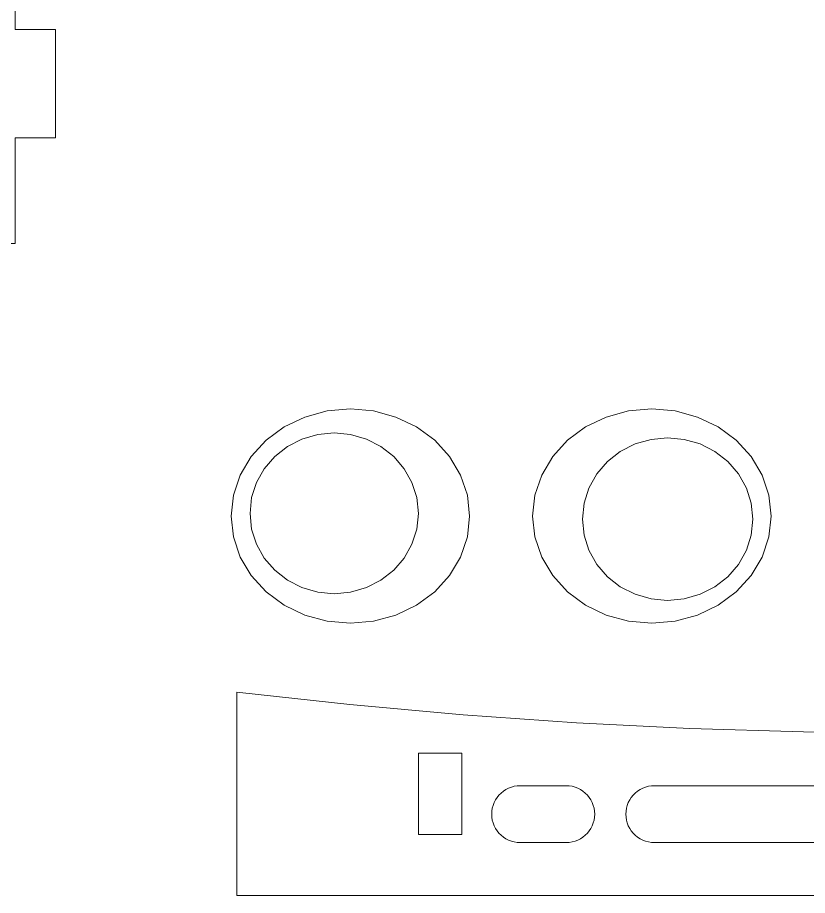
# Model space of a CAD drawing. Header units: millimetres. Extents: x -516 to 519, y -297 to 340.
# Drawn here: x -144 to -85.7, y -98.6 to -33.7 of the extents above; entities that cross this region are included whole.
import ezdxf

# ---------------------------------------------------------------- set-up
doc = ezdxf.new("R2010")
doc.units = ezdxf.units.MM
doc.header["$MEASUREMENT"] = 0
doc.layers.add('layer 1', color=7, linetype='Continuous')

msp = doc.modelspace()

# ---------------------------------------------------------------- linework, layer by layer
at = {"layer": 'layer 1', "color": 250, "lineweight": 18}
for points, knots in [([(-144.1938, 66.0335), (-144.1938, 66.0335), (-144.1938, 45.948), (-144.1938, 45.948), (-144.1938, 45.948), (-141.2196, 45.948), (-141.2196, 45.948), (-141.2196, 45.948), (-141.2196, 37.9439), (-141.2196, 37.9439), (-141.2196, 37.9439), (-144.1938, 37.9439), (-144.1938, 37.9439), (-144.1938, 37.9439), (-144.1938, -34.6253), (-144.1938, -34.6253), (-144.1938, -34.6253), (-141.2196, -34.6253), (-141.2196, -34.6253), (-141.2196, -34.6253), (-141.2196, -42.6295), (-141.2196, -42.6295), (-141.2196, -42.6295), (-144.1938, -42.6295), (-144.1938, -42.6295), (-144.1938, -42.6295), (-144.1938, -50.4249), (-144.1938, -50.4249), (-144.1938, -50.4249), (-152.1981, -50.4249), (-152.1981, -50.4249), (-152.1981, -50.4249), (-152.1981, -53.4264), (-152.1981, -53.4264), (-152.1981, -53.4264), (-160.2017, -53.4264), (-160.2017, -53.4264), (-160.2017, -53.4264), (-160.2017, -50.4249), (-160.2017, -50.4249), (-160.2017, -50.4249), (-230.8196, -50.4249), (-230.8196, -50.4249), (-230.8196, -50.4249), (-230.8196, -53.4264), (-230.8196, -53.4264), (-230.8196, -53.4264), (-238.8232, -53.4264), (-238.8232, -53.4264), (-238.8232, -53.4264), (-238.8232, -50.4249), (-238.8232, -50.4249), (-238.8232, -50.4249), (-246.8273, -50.4249), (-246.8273, -50.4249), (-246.8273, -50.4249), (-246.8273, -42.6295), (-246.8273, -42.6295), (-246.8273, -42.6295), (-249.8015, -42.6295), (-249.8015, -42.6295), (-249.8015, -42.6295), (-249.8015, -34.6253), (-249.8015, -34.6253), (-249.8015, -34.6253), (-246.8273, -34.6253), (-246.8273, -34.6253), (-246.8273, -34.6253), (-246.8273, 37.9439), (-246.8273, 37.9439), (-246.8273, 37.9439), (-249.8015, 37.9439), (-249.8015, 37.9439), (-249.8015, 37.9439), (-249.8015, 45.948), (-249.8015, 45.948), (-249.8015, 45.948), (-246.8273, 45.948), (-246.8273, 45.948), (-246.8273, 45.948), (-246.8273, 66.0335), (-246.8273, 66.0335), (-246.8273, 66.0335), (-199.5124, 66.0335), (-199.5124, 66.0335), (-199.5124, 66.0335), (-199.5124, 69.0077), (-199.5124, 69.0077), (-199.5124, 69.0077), (-191.5087, 69.0077), (-191.5087, 69.0077), (-191.5087, 69.0077), (-191.5087, 66.0335), (-191.5087, 66.0335), (-191.5087, 66.0335), (-144.1938, 66.0335), (-144.1938, 66.0335)], [0, 0, 0, 0, 0.03125, 0.03125, 0.03125, 0.0625, 0.0625, 0.0625, 0.09375, 0.09375, 0.09375, 0.125, 0.125, 0.125, 0.15625, 0.15625, 0.15625, 0.1875, 0.1875, 0.1875, 0.21875, 0.21875, 0.21875, 0.25, 0.25, 0.25, 0.28125, 0.28125, 0.28125, 0.3125, 0.3125, 0.3125, 0.34375, 0.34375, 0.34375, 0.375, 0.375, 0.375, 0.40625, 0.40625, 0.40625, 0.4375, 0.4375, 0.4375, 0.46875, 0.46875, 0.46875, 0.5, 0.5, 0.5, 0.53125, 0.53125, 0.53125, 0.5625, 0.5625, 0.5625, 0.59375, 0.59375, 0.59375, 0.625, 0.625, 0.625, 0.65625, 0.65625, 0.65625, 0.6875, 0.6875, 0.6875, 0.71875, 0.71875, 0.71875, 0.75, 0.75, 0.75, 0.78125, 0.78125, 0.78125, 0.8125, 0.8125, 0.8125, 0.84375, 0.84375, 0.84375, 0.875, 0.875, 0.875, 0.90625, 0.90625, 0.90625, 0.9375, 0.9375, 0.9375, 0.96875, 0.96875, 0.96875, 1, 1, 1, 1]), ([(-110.6605, -70.5582), (-110.6605, -70.5582), (-110.8294, -72.1023), (-110.8294, -72.1023), (-110.8294, -72.1023), (-111.3308, -73.5867), (-111.3308, -73.5867), (-111.3308, -73.5867), (-112.1443, -74.9552), (-112.1443, -74.9552), (-112.1443, -74.9552), (-113.2389, -76.1545), (-113.2389, -76.1545), (-113.2389, -76.1545), (-114.5734, -77.1387), (-114.5734, -77.1387), (-114.5734, -77.1387), (-116.0956, -77.8697), (-116.0956, -77.8697), (-116.0956, -77.8697), (-117.7473, -78.3202), (-117.7473, -78.3202), (-117.7473, -78.3202), (-119.4646, -78.4723), (-119.4646, -78.4723), (-119.4646, -78.4723), (-121.1824, -78.3202), (-121.1824, -78.3202), (-121.1824, -78.3202), (-122.834, -77.8697), (-122.834, -77.8697), (-122.834, -77.8697), (-124.3562, -77.1387), (-124.3562, -77.1387), (-124.3562, -77.1387), (-125.6903, -76.1545), (-125.6903, -76.1545), (-125.6903, -76.1545), (-126.7854, -74.9552), (-126.7854, -74.9552), (-126.7854, -74.9552), (-127.5989, -73.5867), (-127.5989, -73.5867), (-127.5989, -73.5867), (-128.0996, -72.1023), (-128.0996, -72.1023), (-128.0996, -72.1023), (-128.2692, -70.5582), (-128.2692, -70.5582), (-128.2692, -70.5582), (-128.0996, -69.0143), (-128.0996, -69.0143), (-128.0996, -69.0143), (-127.5989, -67.5293), (-127.5989, -67.5293), (-127.5989, -67.5293), (-126.7854, -66.1614), (-126.7854, -66.1614), (-126.7854, -66.1614), (-125.6903, -64.9619), (-125.6903, -64.9619), (-125.6903, -64.9619), (-124.3562, -63.9778), (-124.3562, -63.9778), (-124.3562, -63.9778), (-122.834, -63.2463), (-122.834, -63.2463), (-122.834, -63.2463), (-121.1824, -62.7957), (-121.1824, -62.7957), (-121.1824, -62.7957), (-119.4646, -62.6437), (-119.4646, -62.6437), (-119.4646, -62.6437), (-117.7473, -62.7957), (-117.7473, -62.7957), (-117.7473, -62.7957), (-116.0956, -63.2463), (-116.0956, -63.2463), (-116.0956, -63.2463), (-114.5734, -63.9778), (-114.5734, -63.9778), (-114.5734, -63.9778), (-113.2389, -64.9619), (-113.2389, -64.9619), (-113.2389, -64.9619), (-112.1443, -66.1614), (-112.1443, -66.1614), (-112.1443, -66.1614), (-111.3308, -67.5293), (-111.3308, -67.5293), (-111.3308, -67.5293), (-110.8294, -69.0143), (-110.8294, -69.0143), (-110.8294, -69.0143), (-110.6605, -70.5582), (-110.6605, -70.5582)], [0, 0, 0, 0, 0.03125, 0.03125, 0.03125, 0.0625, 0.0625, 0.0625, 0.09375, 0.09375, 0.09375, 0.125, 0.125, 0.125, 0.15625, 0.15625, 0.15625, 0.1875, 0.1875, 0.1875, 0.21875, 0.21875, 0.21875, 0.25, 0.25, 0.25, 0.28125, 0.28125, 0.28125, 0.3125, 0.3125, 0.3125, 0.34375, 0.34375, 0.34375, 0.375, 0.375, 0.375, 0.40625, 0.40625, 0.40625, 0.4375, 0.4375, 0.4375, 0.46875, 0.46875, 0.46875, 0.5, 0.5, 0.5, 0.53125, 0.53125, 0.53125, 0.5625, 0.5625, 0.5625, 0.59375, 0.59375, 0.59375, 0.625, 0.625, 0.625, 0.65625, 0.65625, 0.65625, 0.6875, 0.6875, 0.6875, 0.71875, 0.71875, 0.71875, 0.75, 0.75, 0.75, 0.78125, 0.78125, 0.78125, 0.8125, 0.8125, 0.8125, 0.84375, 0.84375, 0.84375, 0.875, 0.875, 0.875, 0.90625, 0.90625, 0.90625, 0.9375, 0.9375, 0.9375, 0.96875, 0.96875, 0.96875, 1, 1, 1, 1]), ([(-88.5728, -72.1023), (-88.5728, -72.1023), (-88.4033, -70.5582), (-88.4033, -70.5582), (-88.4033, -70.5582), (-88.5728, -69.0143), (-88.5728, -69.0143), (-88.5728, -69.0143), (-89.0736, -67.5293), (-89.0736, -67.5293), (-89.0736, -67.5293), (-89.887, -66.1614), (-89.887, -66.1614), (-89.887, -66.1614), (-90.9821, -64.9619), (-90.9821, -64.9619), (-90.9821, -64.9619), (-92.3162, -63.9778), (-92.3162, -63.9778), (-92.3162, -63.9778), (-93.8384, -63.2463), (-93.8384, -63.2463), (-93.8384, -63.2463), (-95.49, -62.7957), (-95.49, -62.7957), (-95.49, -62.7957), (-97.2078, -62.6437), (-97.2078, -62.6437), (-97.2078, -62.6437), (-98.9252, -62.7957), (-98.9252, -62.7957), (-98.9252, -62.7957), (-100.5768, -63.2463), (-100.5768, -63.2463), (-100.5768, -63.2463), (-102.099, -63.9778), (-102.099, -63.9778), (-102.099, -63.9778), (-103.4335, -64.9619), (-103.4335, -64.9619), (-103.4335, -64.9619), (-104.5282, -66.1614), (-104.5282, -66.1614), (-104.5282, -66.1614), (-105.3416, -67.5293), (-105.3416, -67.5293), (-105.3416, -67.5293), (-105.843, -69.0143), (-105.843, -69.0143), (-105.843, -69.0143), (-106.0119, -70.5582), (-106.0119, -70.5582), (-106.0119, -70.5582), (-105.843, -72.1023), (-105.843, -72.1023), (-105.843, -72.1023), (-105.3416, -73.5867), (-105.3416, -73.5867), (-105.3416, -73.5867), (-104.5282, -74.9552), (-104.5282, -74.9552), (-104.5282, -74.9552), (-103.4335, -76.1545), (-103.4335, -76.1545), (-103.4335, -76.1545), (-102.099, -77.1387), (-102.099, -77.1387), (-102.099, -77.1387), (-100.5768, -77.8697), (-100.5768, -77.8697), (-100.5768, -77.8697), (-98.9252, -78.3202), (-98.9252, -78.3202), (-98.9252, -78.3202), (-97.2078, -78.4723), (-97.2078, -78.4723), (-97.2078, -78.4723), (-95.49, -78.3202), (-95.49, -78.3202), (-95.49, -78.3202), (-93.8384, -77.8697), (-93.8384, -77.8697), (-93.8384, -77.8697), (-92.3162, -77.1387), (-92.3162, -77.1387), (-92.3162, -77.1387), (-90.9821, -76.1545), (-90.9821, -76.1545), (-90.9821, -76.1545), (-89.887, -74.9552), (-89.887, -74.9552), (-89.887, -74.9552), (-89.0736, -73.5867), (-89.0736, -73.5867), (-89.0736, -73.5867), (-88.5728, -72.1023), (-88.5728, -72.1023)], [0, 0, 0, 0, 0.03125, 0.03125, 0.03125, 0.0625, 0.0625, 0.0625, 0.09375, 0.09375, 0.09375, 0.125, 0.125, 0.125, 0.15625, 0.15625, 0.15625, 0.1875, 0.1875, 0.1875, 0.21875, 0.21875, 0.21875, 0.25, 0.25, 0.25, 0.28125, 0.28125, 0.28125, 0.3125, 0.3125, 0.3125, 0.34375, 0.34375, 0.34375, 0.375, 0.375, 0.375, 0.40625, 0.40625, 0.40625, 0.4375, 0.4375, 0.4375, 0.46875, 0.46875, 0.46875, 0.5, 0.5, 0.5, 0.53125, 0.53125, 0.53125, 0.5625, 0.5625, 0.5625, 0.59375, 0.59375, 0.59375, 0.625, 0.625, 0.625, 0.65625, 0.65625, 0.65625, 0.6875, 0.6875, 0.6875, 0.71875, 0.71875, 0.71875, 0.75, 0.75, 0.75, 0.78125, 0.78125, 0.78125, 0.8125, 0.8125, 0.8125, 0.84375, 0.84375, 0.84375, 0.875, 0.875, 0.875, 0.90625, 0.90625, 0.90625, 0.9375, 0.9375, 0.9375, 0.96875, 0.96875, 0.96875, 1, 1, 1, 1]), ([(-114.4419, -70.3582), (-114.4419, -70.3582), (-114.5615, -69.1996), (-114.5615, -69.1996), (-114.5615, -69.1996), (-114.9154, -68.0857), (-114.9154, -68.0857), (-114.9154, -68.0857), (-115.4892, -67.0586), (-115.4892, -67.0586), (-115.4892, -67.0586), (-116.2619, -66.1592), (-116.2619, -66.1592), (-116.2619, -66.1592), (-117.2037, -65.4206), (-117.2037, -65.4206), (-117.2037, -65.4206), (-118.2782, -64.8716), (-118.2782, -64.8716), (-118.2782, -64.8716), (-119.4437, -64.5338), (-119.4437, -64.5338), (-119.4437, -64.5338), (-120.6562, -64.4198), (-120.6562, -64.4198), (-120.6562, -64.4198), (-121.8687, -64.5338), (-121.8687, -64.5338), (-121.8687, -64.5338), (-123.0342, -64.8716), (-123.0342, -64.8716), (-123.0342, -64.8716), (-124.1087, -65.4206), (-124.1087, -65.4206), (-124.1087, -65.4206), (-125.0505, -66.1592), (-125.0505, -66.1592), (-125.0505, -66.1592), (-125.8233, -67.0586), (-125.8233, -67.0586), (-125.8233, -67.0586), (-126.3976, -68.0857), (-126.3976, -68.0857), (-126.3976, -68.0857), (-126.7514, -69.1996), (-126.7514, -69.1996), (-126.7514, -69.1996), (-126.8706, -70.3582), (-126.8706, -70.3582), (-126.8706, -70.3582), (-126.7514, -71.5167), (-126.7514, -71.5167), (-126.7514, -71.5167), (-126.3976, -72.6306), (-126.3976, -72.6306), (-126.3976, -72.6306), (-125.8233, -73.6572), (-125.8233, -73.6572), (-125.8233, -73.6572), (-125.0505, -74.5572), (-125.0505, -74.5572), (-125.0505, -74.5572), (-124.1087, -75.2958), (-124.1087, -75.2958), (-124.1087, -75.2958), (-123.0342, -75.8447), (-123.0342, -75.8447), (-123.0342, -75.8447), (-121.8687, -76.1826), (-121.8687, -76.1826), (-121.8687, -76.1826), (-120.6562, -76.2967), (-120.6562, -76.2967), (-120.6562, -76.2967), (-119.4437, -76.1826), (-119.4437, -76.1826), (-119.4437, -76.1826), (-118.2782, -75.8447), (-118.2782, -75.8447), (-118.2782, -75.8447), (-117.2037, -75.2958), (-117.2037, -75.2958), (-117.2037, -75.2958), (-116.2619, -74.5572), (-116.2619, -74.5572), (-116.2619, -74.5572), (-115.4892, -73.6572), (-115.4892, -73.6572), (-115.4892, -73.6572), (-114.9154, -72.6306), (-114.9154, -72.6306), (-114.9154, -72.6306), (-114.5615, -71.5167), (-114.5615, -71.5167), (-114.5615, -71.5167), (-114.4419, -70.3582), (-114.4419, -70.3582)], [0, 0, 0, 0, 0.03125, 0.03125, 0.03125, 0.0625, 0.0625, 0.0625, 0.09375, 0.09375, 0.09375, 0.125, 0.125, 0.125, 0.15625, 0.15625, 0.15625, 0.1875, 0.1875, 0.1875, 0.21875, 0.21875, 0.21875, 0.25, 0.25, 0.25, 0.28125, 0.28125, 0.28125, 0.3125, 0.3125, 0.3125, 0.34375, 0.34375, 0.34375, 0.375, 0.375, 0.375, 0.40625, 0.40625, 0.40625, 0.4375, 0.4375, 0.4375, 0.46875, 0.46875, 0.46875, 0.5, 0.5, 0.5, 0.53125, 0.53125, 0.53125, 0.5625, 0.5625, 0.5625, 0.59375, 0.59375, 0.59375, 0.625, 0.625, 0.625, 0.65625, 0.65625, 0.65625, 0.6875, 0.6875, 0.6875, 0.71875, 0.71875, 0.71875, 0.75, 0.75, 0.75, 0.78125, 0.78125, 0.78125, 0.8125, 0.8125, 0.8125, 0.84375, 0.84375, 0.84375, 0.875, 0.875, 0.875, 0.90625, 0.90625, 0.90625, 0.9375, 0.9375, 0.9375, 0.96875, 0.96875, 0.96875, 1, 1, 1, 1]), ([(-89.8772, -71.9581), (-89.8772, -71.9581), (-90.2351, -73.0851), (-90.2351, -73.0851), (-90.2351, -73.0851), (-90.8163, -74.124), (-90.8163, -74.124), (-90.8163, -74.124), (-91.5982, -75.0346), (-91.5982, -75.0346), (-91.5982, -75.0346), (-92.5512, -75.782), (-92.5512, -75.782), (-92.5512, -75.782), (-93.6384, -76.3374), (-93.6384, -76.3374), (-93.6384, -76.3374), (-94.8178, -76.6793), (-94.8178, -76.6793), (-94.8178, -76.6793), (-96.0447, -76.7948), (-96.0447, -76.7948), (-96.0447, -76.7948), (-97.2715, -76.6793), (-97.2715, -76.6793), (-97.2715, -76.6793), (-98.4509, -76.3374), (-98.4509, -76.3374), (-98.4509, -76.3374), (-99.5381, -75.782), (-99.5381, -75.782), (-99.5381, -75.782), (-100.4911, -75.0346), (-100.4911, -75.0346), (-100.4911, -75.0346), (-101.2731, -74.124), (-101.2731, -74.124), (-101.2731, -74.124), (-101.8536, -73.0851), (-101.8536, -73.0851), (-101.8536, -73.0851), (-102.2116, -71.9581), (-102.2116, -71.9581), (-102.2116, -71.9581), (-102.3328, -70.7858), (-102.3328, -70.7858), (-102.3328, -70.7858), (-102.2116, -69.6135), (-102.2116, -69.6135), (-102.2116, -69.6135), (-101.8536, -68.4864), (-101.8536, -68.4864), (-101.8536, -68.4864), (-101.2731, -67.4471), (-101.2731, -67.4471), (-101.2731, -67.4471), (-100.4911, -66.5369), (-100.4911, -66.5369), (-100.4911, -66.5369), (-99.5381, -65.7896), (-99.5381, -65.7896), (-99.5381, -65.7896), (-98.4509, -65.2341), (-98.4509, -65.2341), (-98.4509, -65.2341), (-97.2715, -64.8923), (-97.2715, -64.8923), (-97.2715, -64.8923), (-96.0447, -64.7769), (-96.0447, -64.7769), (-96.0447, -64.7769), (-94.8178, -64.8923), (-94.8178, -64.8923), (-94.8178, -64.8923), (-93.6384, -65.2341), (-93.6384, -65.2341), (-93.6384, -65.2341), (-92.5512, -65.7896), (-92.5512, -65.7896), (-92.5512, -65.7896), (-91.5982, -66.5369), (-91.5982, -66.5369), (-91.5982, -66.5369), (-90.8163, -67.4471), (-90.8163, -67.4471), (-90.8163, -67.4471), (-90.2351, -68.4864), (-90.2351, -68.4864), (-90.2351, -68.4864), (-89.8772, -69.6135), (-89.8772, -69.6135), (-89.8772, -69.6135), (-89.7565, -70.7858), (-89.7565, -70.7858), (-89.7565, -70.7858), (-89.8772, -71.9581), (-89.8772, -71.9581)], [0, 0, 0, 0, 0.03125, 0.03125, 0.03125, 0.0625, 0.0625, 0.0625, 0.09375, 0.09375, 0.09375, 0.125, 0.125, 0.125, 0.15625, 0.15625, 0.15625, 0.1875, 0.1875, 0.1875, 0.21875, 0.21875, 0.21875, 0.25, 0.25, 0.25, 0.28125, 0.28125, 0.28125, 0.3125, 0.3125, 0.3125, 0.34375, 0.34375, 0.34375, 0.375, 0.375, 0.375, 0.40625, 0.40625, 0.40625, 0.4375, 0.4375, 0.4375, 0.46875, 0.46875, 0.46875, 0.5, 0.5, 0.5, 0.53125, 0.53125, 0.53125, 0.5625, 0.5625, 0.5625, 0.59375, 0.59375, 0.59375, 0.625, 0.625, 0.625, 0.65625, 0.65625, 0.65625, 0.6875, 0.6875, 0.6875, 0.71875, 0.71875, 0.71875, 0.75, 0.75, 0.75, 0.78125, 0.78125, 0.78125, 0.8125, 0.8125, 0.8125, 0.84375, 0.84375, 0.84375, 0.875, 0.875, 0.875, 0.90625, 0.90625, 0.90625, 0.9375, 0.9375, 0.9375, 0.96875, 0.96875, 0.96875, 1, 1, 1, 1]), ([(-27.4268, -98.5732), (-27.4268, -98.5732), (-127.834, -98.5732), (-127.834, -98.5732), (-127.834, -98.5732), (-127.834, -83.5659), (-127.834, -83.5659), (-127.834, -83.5659), (-119.4969, -84.4823), (-119.4969, -84.4823), (-119.4969, -84.4823), (-111.1433, -85.2324), (-111.1433, -85.2324), (-111.1433, -85.2324), (-102.7765, -85.8162), (-102.7765, -85.8162), (-102.7765, -85.8162), (-94.4, -86.2334), (-94.4, -86.2334), (-94.4, -86.2334), (-86.017, -86.4838), (-86.017, -86.4838), (-86.017, -86.4838), (-77.6301, -86.5675), (-77.6301, -86.5675), (-77.6301, -86.5675), (-69.2437, -86.4838), (-69.2437, -86.4838), (-69.2437, -86.4838), (-60.86, -86.2334), (-60.86, -86.2334), (-60.86, -86.2334), (-52.4835, -85.8162), (-52.4835, -85.8162), (-52.4835, -85.8162), (-51.4628, -85.7452), (-51.4628, -85.7452), (-51.4628, -85.7452), (-51.4628, -88.3301), (-51.4628, -88.3301), (-51.4628, -88.3301), (-51.4628, -89.8189), (-51.4628, -89.8189), (-51.4628, -89.8189), (-48.4612, -89.8189), (-48.4612, -89.8189), (-48.4612, -89.8189), (-48.4612, -88.3301), (-48.4612, -88.3301), (-48.4612, -88.3301), (-48.4612, -85.5358), (-48.4612, -85.5358), (-48.4612, -85.5358), (-44.1169, -85.2324), (-44.1169, -85.2324), (-44.1169, -85.2324), (-35.7633, -84.4823), (-35.7633, -84.4823), (-35.7633, -84.4823), (-27.4268, -83.5659), (-27.4268, -83.5659), (-27.4268, -83.5659), (-27.4268, -98.5732), (-27.4268, -98.5732)], [0, 0, 0, 0, 0.047619, 0.047619, 0.047619, 0.0952381, 0.0952381, 0.0952381, 0.1428571, 0.1428571, 0.1428571, 0.1904762, 0.1904762, 0.1904762, 0.2380952, 0.2380952, 0.2380952, 0.2857143, 0.2857143, 0.2857143, 0.3333333, 0.3333333, 0.3333333, 0.3809524, 0.3809524, 0.3809524, 0.4285714, 0.4285714, 0.4285714, 0.4761905, 0.4761905, 0.4761905, 0.5238095, 0.5238095, 0.5238095, 0.5714286, 0.5714286, 0.5714286, 0.6190476, 0.6190476, 0.6190476, 0.6666667, 0.6666667, 0.6666667, 0.7142857, 0.7142857, 0.7142857, 0.7619048, 0.7619048, 0.7619048, 0.8095238, 0.8095238, 0.8095238, 0.8571429, 0.8571429, 0.8571429, 0.9047619, 0.9047619, 0.9047619, 0.952381, 0.952381, 0.952381, 1, 1, 1, 1]), ([(-114.4458, -94.0703), (-114.4458, -94.0703), (-111.2458, -94.0703), (-111.2458, -94.0703), (-111.2458, -94.0703), (-111.2458, -88.0671), (-111.2458, -88.0671), (-111.2458, -88.0671), (-114.4458, -88.0671), (-114.4458, -88.0671), (-114.4458, -88.0671), (-114.4458, -94.0703), (-114.4458, -94.0703)], [0, 0, 0, 0, 0.25, 0.25, 0.25, 0.5, 0.5, 0.5, 0.75, 0.75, 0.75, 1, 1, 1, 1])]:
    msp.add_open_spline(points, degree=3, knots=knots, dxfattribs=at)
at = {"layer": 'layer 1', "color": 114, "lineweight": 18}
for points in [[(-101.5329, -91.9212), (-101.5329, -91.9212), (-101.476, -92.1332), (-101.476, -92.1332), (-101.476, -92.1332), (-101.4416, -92.3504), (-101.4416, -92.3504), (-101.4416, -92.3504), (-101.4301, -92.5701), (-101.4301, -92.5701), (-101.4301, -92.5701), (-101.4416, -92.7899), (-101.4416, -92.7899), (-101.4416, -92.7899), (-101.476, -93.007), (-101.476, -93.007), (-101.476, -93.007), (-101.5329, -93.2196), (-101.5329, -93.2196), (-101.5329, -93.2196), (-101.6116, -93.4247), (-101.6116, -93.4247), (-101.6116, -93.4247), (-101.7116, -93.6209), (-101.7116, -93.6209), (-101.7116, -93.6209), (-101.8314, -93.8052), (-101.8314, -93.8052), (-101.8314, -93.8052), (-101.9696, -93.9763), (-101.9696, -93.9763), (-101.9696, -93.9763), (-102.1255, -94.1316), (-102.1255, -94.1316), (-102.1255, -94.1316), (-102.2962, -94.2699), (-102.2962, -94.2699), (-102.2962, -94.2699), (-102.4809, -94.3896), (-102.4809, -94.3896), (-102.4809, -94.3896), (-102.6766, -94.4897), (-102.6766, -94.4897), (-102.6766, -94.4897), (-102.8821, -94.5684), (-102.8821, -94.5684), (-102.8821, -94.5684), (-103.0943, -94.6253), (-103.0943, -94.6253), (-103.0943, -94.6253), (-103.3114, -94.6597), (-103.3114, -94.6597), (-103.3114, -94.6597), (-103.5312, -94.6712), (-103.5312, -94.6712), (-103.5312, -94.6712), (-103.751, -94.6597), (-103.751, -94.6597), (-103.751, -94.6597), (-106.7131, -94.6597), (-106.7131, -94.6597), (-106.7131, -94.6597), (-106.933, -94.6712), (-106.933, -94.6712), (-106.933, -94.6712), (-107.1528, -94.6597), (-107.1528, -94.6597), (-107.1528, -94.6597), (-107.3697, -94.6253), (-107.3697, -94.6253), (-107.3697, -94.6253), (-107.5819, -94.5684), (-107.5819, -94.5684), (-107.5819, -94.5684), (-107.7876, -94.4897), (-107.7876, -94.4897), (-107.7876, -94.4897), (-107.9832, -94.3896), (-107.9832, -94.3896), (-107.9832, -94.3896), (-108.1681, -94.2699), (-108.1681, -94.2699), (-108.1681, -94.2699), (-108.3387, -94.1316), (-108.3387, -94.1316), (-108.3387, -94.1316), (-108.4944, -93.9763), (-108.4944, -93.9763), (-108.4944, -93.9763), (-108.6327, -93.8052), (-108.6327, -93.8052), (-108.6327, -93.8052), (-108.7525, -93.6209), (-108.7525, -93.6209), (-108.7525, -93.6209), (-108.8526, -93.4247), (-108.8526, -93.4247), (-108.8526, -93.4247), (-108.9313, -93.2196), (-108.9313, -93.2196), (-108.9313, -93.2196), (-108.9882, -93.007), (-108.9882, -93.007), (-108.9882, -93.007), (-109.0226, -92.7899), (-109.0226, -92.7899), (-109.0226, -92.7899), (-109.0341, -92.5701), (-109.0341, -92.5701), (-109.0341, -92.5701), (-109.0226, -92.3504), (-109.0226, -92.3504), (-109.0226, -92.3504), (-108.9882, -92.1332), (-108.9882, -92.1332), (-108.9882, -92.1332), (-108.9313, -91.9212), (-108.9313, -91.9212), (-108.9313, -91.9212), (-108.8526, -91.7156), (-108.8526, -91.7156), (-108.8526, -91.7156), (-108.7525, -91.5198), (-108.7525, -91.5198), (-108.7525, -91.5198), (-108.6327, -91.3351), (-108.6327, -91.3351), (-108.6327, -91.3351), (-108.4944, -91.1645), (-108.4944, -91.1645), (-108.4944, -91.1645), (-108.3387, -91.0087), (-108.3387, -91.0087), (-108.3387, -91.0087), (-108.1681, -90.8703), (-108.1681, -90.8703), (-108.1681, -90.8703), (-107.9832, -90.7507), (-107.9832, -90.7507), (-107.9832, -90.7507), (-107.7876, -90.651), (-107.7876, -90.651), (-107.7876, -90.651), (-107.5819, -90.5718), (-107.5819, -90.5718), (-107.5819, -90.5718), (-107.3697, -90.5149), (-107.3697, -90.5149), (-107.3697, -90.5149), (-107.1528, -90.4805), (-107.1528, -90.4805), (-107.1528, -90.4805), (-106.933, -90.4691), (-106.933, -90.4691), (-106.933, -90.4691), (-106.7131, -90.4805), (-106.7131, -90.4805), (-106.7131, -90.4805), (-103.751, -90.4805), (-103.751, -90.4805), (-103.751, -90.4805), (-103.5312, -90.4691), (-103.5312, -90.4691), (-103.5312, -90.4691), (-103.3114, -90.4805), (-103.3114, -90.4805), (-103.3114, -90.4805), (-103.0943, -90.5149), (-103.0943, -90.5149), (-103.0943, -90.5149), (-102.8821, -90.5718), (-102.8821, -90.5718), (-102.8821, -90.5718), (-102.6766, -90.651), (-102.6766, -90.651), (-102.6766, -90.651), (-102.4809, -90.7507), (-102.4809, -90.7507), (-102.4809, -90.7507), (-102.2962, -90.8703), (-102.2962, -90.8703), (-102.2962, -90.8703), (-102.1255, -91.0087), (-102.1255, -91.0087), (-102.1255, -91.0087), (-101.9696, -91.1645), (-101.9696, -91.1645), (-101.9696, -91.1645), (-101.8314, -91.3351), (-101.8314, -91.3351), (-101.8314, -91.3351), (-101.7116, -91.5198), (-101.7116, -91.5198), (-101.7116, -91.5198), (-101.6116, -91.7156), (-101.6116, -91.7156), (-101.6116, -91.7156), (-101.5329, -91.9212), (-101.5329, -91.9212)], [(-79.6224, -91.9212), (-79.6224, -91.9212), (-79.5656, -92.1332), (-79.5656, -92.1332), (-79.5656, -92.1332), (-79.5312, -92.3504), (-79.5312, -92.3504), (-79.5312, -92.3504), (-79.5197, -92.5701), (-79.5197, -92.5701), (-79.5197, -92.5701), (-79.5312, -92.7899), (-79.5312, -92.7899), (-79.5312, -92.7899), (-79.5656, -93.007), (-79.5656, -93.007), (-79.5656, -93.007), (-79.6224, -93.2196), (-79.6224, -93.2196), (-79.6224, -93.2196), (-79.7012, -93.4247), (-79.7012, -93.4247), (-79.7012, -93.4247), (-79.8007, -93.6209), (-79.8007, -93.6209), (-79.8007, -93.6209), (-79.9205, -93.8052), (-79.9205, -93.8052), (-79.9205, -93.8052), (-80.0593, -93.9763), (-80.0593, -93.9763), (-80.0593, -93.9763), (-80.2146, -94.1316), (-80.2146, -94.1316), (-80.2146, -94.1316), (-80.3857, -94.2699), (-80.3857, -94.2699), (-80.3857, -94.2699), (-80.57, -94.3896), (-80.57, -94.3896), (-80.57, -94.3896), (-80.7657, -94.4897), (-80.7657, -94.4897), (-80.7657, -94.4897), (-80.9712, -94.5684), (-80.9712, -94.5684), (-80.9712, -94.5684), (-81.1834, -94.6253), (-81.1834, -94.6253), (-81.1834, -94.6253), (-81.401, -94.6597), (-81.401, -94.6597), (-81.401, -94.6597), (-81.6203, -94.6712), (-81.6203, -94.6712), (-81.6203, -94.6712), (-81.8401, -94.6597), (-81.8401, -94.6597), (-81.8401, -94.6597), (-96.8085, -94.6597), (-96.8085, -94.6597), (-96.8085, -94.6597), (-97.0278, -94.6712), (-97.0278, -94.6712), (-97.0278, -94.6712), (-97.2475, -94.6597), (-97.2475, -94.6597), (-97.2475, -94.6597), (-97.4647, -94.6253), (-97.4647, -94.6253), (-97.4647, -94.6253), (-97.6773, -94.5684), (-97.6773, -94.5684), (-97.6773, -94.5684), (-97.8828, -94.4897), (-97.8828, -94.4897), (-97.8828, -94.4897), (-98.0785, -94.3896), (-98.0785, -94.3896), (-98.0785, -94.3896), (-98.2628, -94.2699), (-98.2628, -94.2699), (-98.2628, -94.2699), (-98.4339, -94.1316), (-98.4339, -94.1316), (-98.4339, -94.1316), (-98.5892, -93.9763), (-98.5892, -93.9763), (-98.5892, -93.9763), (-98.7276, -93.8052), (-98.7276, -93.8052), (-98.7276, -93.8052), (-98.8472, -93.6209), (-98.8472, -93.6209), (-98.8472, -93.6209), (-98.9474, -93.4247), (-98.9474, -93.4247), (-98.9474, -93.4247), (-99.0261, -93.2196), (-99.0261, -93.2196), (-99.0261, -93.2196), (-99.083, -93.007), (-99.083, -93.007), (-99.083, -93.007), (-99.1174, -92.7899), (-99.1174, -92.7899), (-99.1174, -92.7899), (-99.1288, -92.5701), (-99.1288, -92.5701), (-99.1288, -92.5701), (-99.1174, -92.3504), (-99.1174, -92.3504), (-99.1174, -92.3504), (-99.083, -92.1332), (-99.083, -92.1332), (-99.083, -92.1332), (-99.0261, -91.9212), (-99.0261, -91.9212), (-99.0261, -91.9212), (-98.9474, -91.7156), (-98.9474, -91.7156), (-98.9474, -91.7156), (-98.8472, -91.5198), (-98.8472, -91.5198), (-98.8472, -91.5198), (-98.7276, -91.3351), (-98.7276, -91.3351), (-98.7276, -91.3351), (-98.5892, -91.1645), (-98.5892, -91.1645), (-98.5892, -91.1645), (-98.4339, -91.0087), (-98.4339, -91.0087), (-98.4339, -91.0087), (-98.2628, -90.8703), (-98.2628, -90.8703), (-98.2628, -90.8703), (-98.0785, -90.7507), (-98.0785, -90.7507), (-98.0785, -90.7507), (-97.8828, -90.651), (-97.8828, -90.651), (-97.8828, -90.651), (-97.6773, -90.5718), (-97.6773, -90.5718), (-97.6773, -90.5718), (-97.4647, -90.5149), (-97.4647, -90.5149), (-97.4647, -90.5149), (-97.2475, -90.4805), (-97.2475, -90.4805), (-97.2475, -90.4805), (-97.0278, -90.4691), (-97.0278, -90.4691), (-97.0278, -90.4691), (-96.8085, -90.4805), (-96.8085, -90.4805), (-96.8085, -90.4805), (-81.8401, -90.4805), (-81.8401, -90.4805), (-81.8401, -90.4805), (-81.6203, -90.4691), (-81.6203, -90.4691), (-81.6203, -90.4691), (-81.401, -90.4805), (-81.401, -90.4805), (-81.401, -90.4805), (-81.1834, -90.5149), (-81.1834, -90.5149), (-81.1834, -90.5149), (-80.9712, -90.5718), (-80.9712, -90.5718), (-80.9712, -90.5718), (-80.7657, -90.651), (-80.7657, -90.651), (-80.7657, -90.651), (-80.57, -90.7507), (-80.57, -90.7507), (-80.57, -90.7507), (-80.3857, -90.8703), (-80.3857, -90.8703), (-80.3857, -90.8703), (-80.2146, -91.0087), (-80.2146, -91.0087), (-80.2146, -91.0087), (-80.0593, -91.1645), (-80.0593, -91.1645), (-80.0593, -91.1645), (-79.9205, -91.3351), (-79.9205, -91.3351), (-79.9205, -91.3351), (-79.8007, -91.5198), (-79.8007, -91.5198), (-79.8007, -91.5198), (-79.7012, -91.7156), (-79.7012, -91.7156), (-79.7012, -91.7156), (-79.6224, -91.9212), (-79.6224, -91.9212)]]:
    msp.add_open_spline(points, degree=3, knots=[0, 0, 0, 0, 0.0151515, 0.0151515, 0.0151515, 0.030303, 0.030303, 0.030303, 0.0454545, 0.0454545, 0.0454545, 0.0606061, 0.0606061, 0.0606061, 0.0757576, 0.0757576, 0.0757576, 0.0909091, 0.0909091, 0.0909091, 0.1060606, 0.1060606, 0.1060606, 0.1212121, 0.1212121, 0.1212121, 0.1363636, 0.1363636, 0.1363636, 0.1515152, 0.1515152, 0.1515152, 0.1666667, 0.1666667, 0.1666667, 0.1818182, 0.1818182, 0.1818182, 0.1969697, 0.1969697, 0.1969697, 0.2121212, 0.2121212, 0.2121212, 0.2272727, 0.2272727, 0.2272727, 0.2424242, 0.2424242, 0.2424242, 0.2575758, 0.2575758, 0.2575758, 0.2727273, 0.2727273, 0.2727273, 0.2878788, 0.2878788, 0.2878788, 0.3030303, 0.3030303, 0.3030303, 0.3181818, 0.3181818, 0.3181818, 0.3333333, 0.3333333, 0.3333333, 0.3484848, 0.3484848, 0.3484848, 0.3636364, 0.3636364, 0.3636364, 0.3787879, 0.3787879, 0.3787879, 0.3939394, 0.3939394, 0.3939394, 0.4090909, 0.4090909, 0.4090909, 0.4242424, 0.4242424, 0.4242424, 0.4393939, 0.4393939, 0.4393939, 0.4545455, 0.4545455, 0.4545455, 0.469697, 0.469697, 0.469697, 0.4848485, 0.4848485, 0.4848485, 0.5, 0.5, 0.5, 0.5151515, 0.5151515, 0.5151515, 0.530303, 0.530303, 0.530303, 0.5454545, 0.5454545, 0.5454545, 0.5606061, 0.5606061, 0.5606061, 0.5757576, 0.5757576, 0.5757576, 0.5909091, 0.5909091, 0.5909091, 0.6060606, 0.6060606, 0.6060606, 0.6212121, 0.6212121, 0.6212121, 0.6363636, 0.6363636, 0.6363636, 0.6515152, 0.6515152, 0.6515152, 0.6666667, 0.6666667, 0.6666667, 0.6818182, 0.6818182, 0.6818182, 0.6969697, 0.6969697, 0.6969697, 0.7121212, 0.7121212, 0.7121212, 0.7272727, 0.7272727, 0.7272727, 0.7424242, 0.7424242, 0.7424242, 0.7575758, 0.7575758, 0.7575758, 0.7727273, 0.7727273, 0.7727273, 0.7878788, 0.7878788, 0.7878788, 0.8030303, 0.8030303, 0.8030303, 0.8181818, 0.8181818, 0.8181818, 0.8333333, 0.8333333, 0.8333333, 0.8484848, 0.8484848, 0.8484848, 0.8636364, 0.8636364, 0.8636364, 0.8787879, 0.8787879, 0.8787879, 0.8939394, 0.8939394, 0.8939394, 0.9090909, 0.9090909, 0.9090909, 0.9242424, 0.9242424, 0.9242424, 0.9393939, 0.9393939, 0.9393939, 0.9545455, 0.9545455, 0.9545455, 0.969697, 0.969697, 0.969697, 0.9848485, 0.9848485, 0.9848485, 1, 1, 1, 1], dxfattribs=at)

doc.saveas('drawing.dxf')
